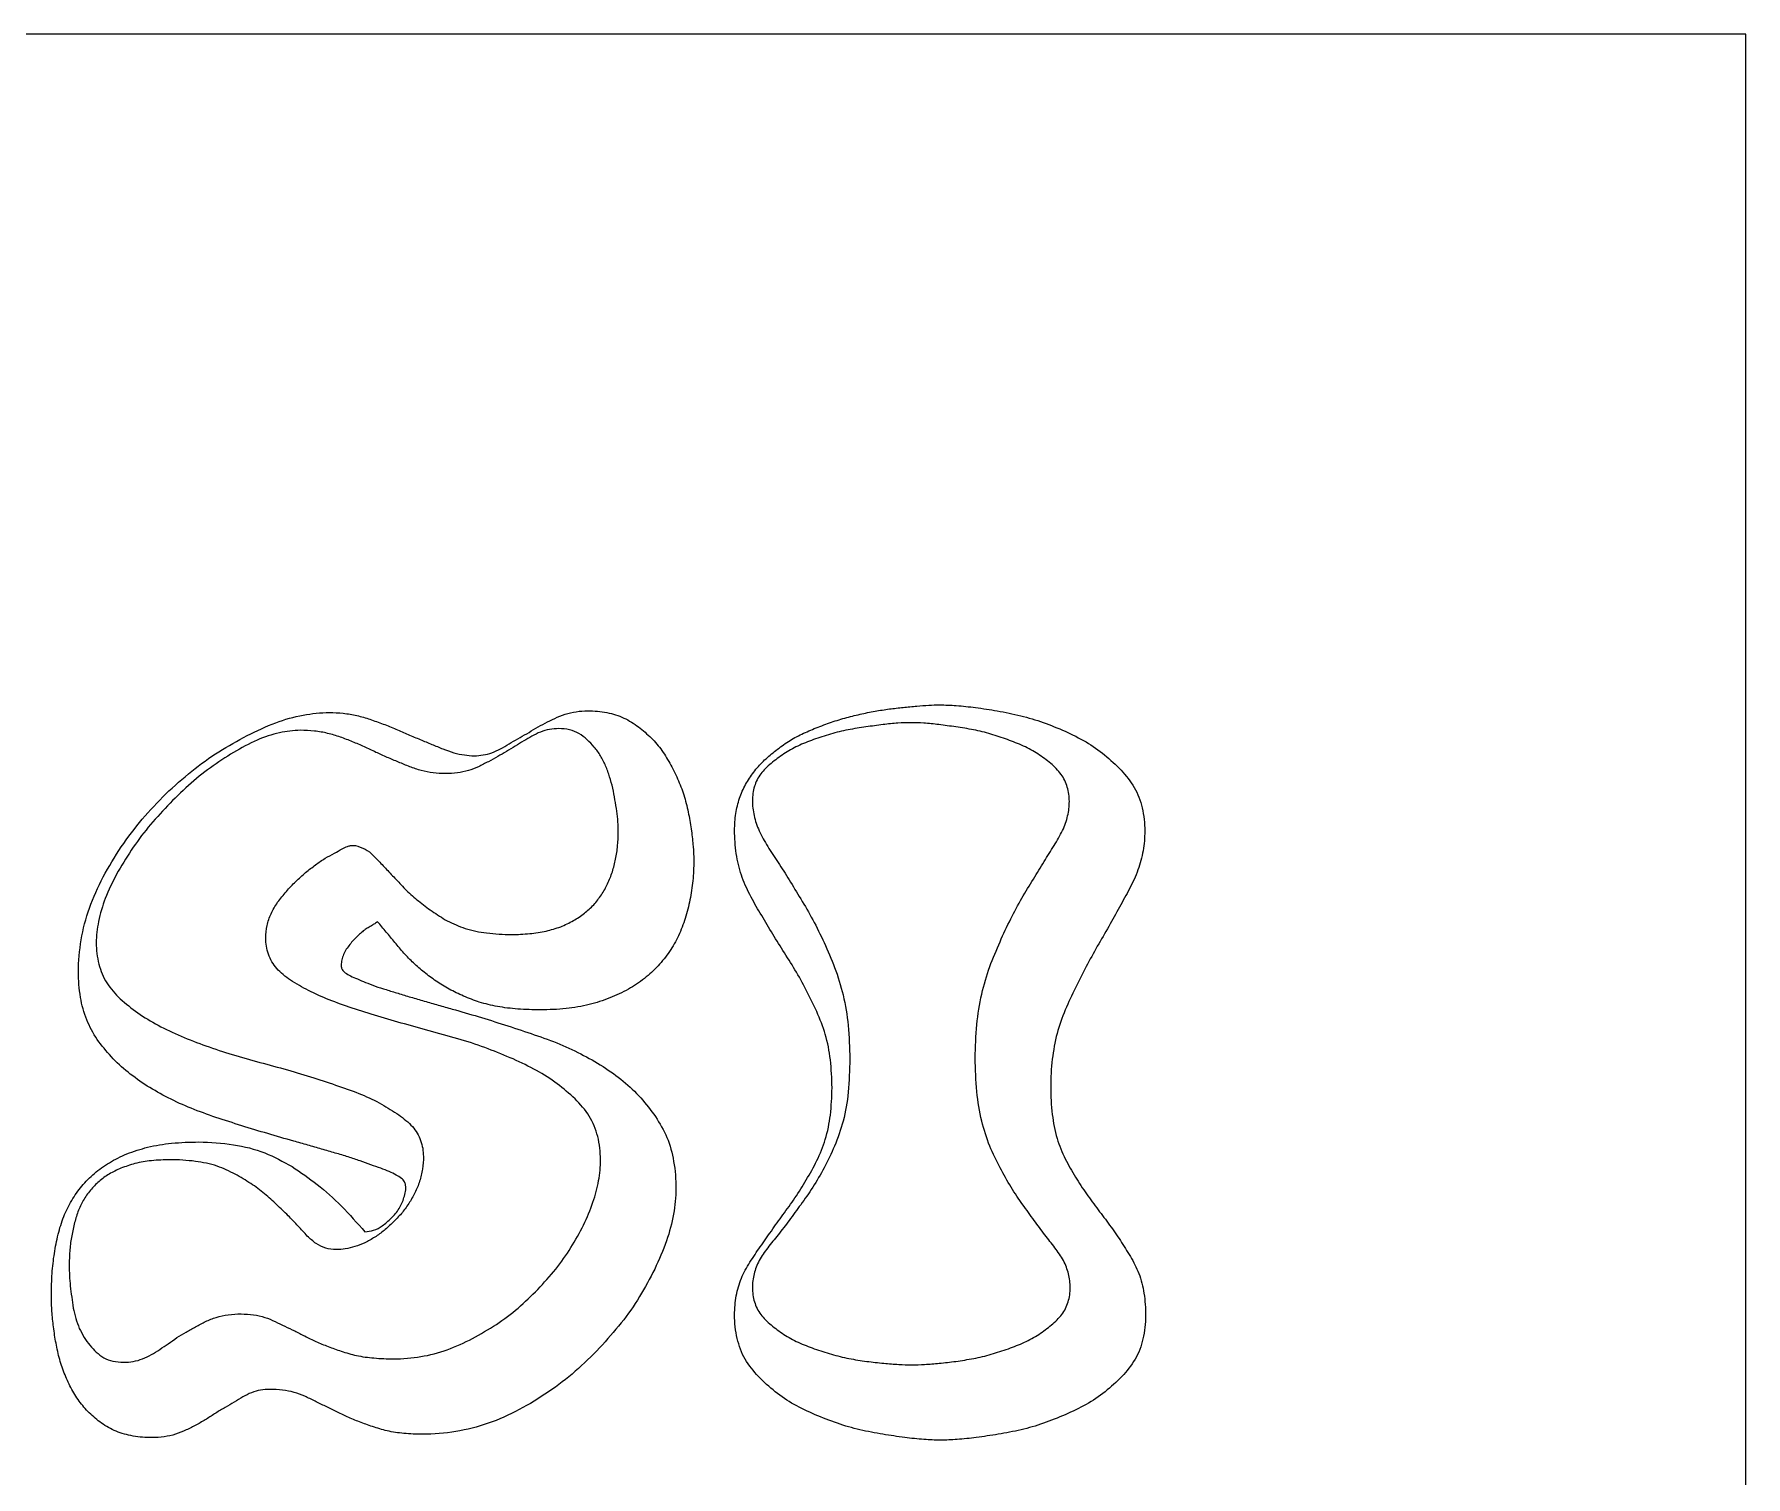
# Model space of a CAD drawing. Extents: x 2 to 748, y 2 to 398.
# Drawn here: x 676.4 to 747.6, y 269.7 to 329.8 of the extents above; entities that cross this region are included whole.
import ezdxf

# ---------------------------------------------------------------- set-up
doc = ezdxf.new("R2010")
doc.units = 0
doc.layers.add('Capa_1', color=7, linetype='CONTINUOUS')

msp = doc.modelspace()

# ---------------------------------------------------------------- linework, layer by layer
at = {"layer": 'Capa_1', "color": 7}
for p, q in [((747.627664, 329.808596), (660.292699, 329.808596)), ((747.627664, 2.372353), (747.627664, 329.808596)), ((710.332059, 287.129271), (710.332059, 287.129271)), ((709.591226, 285.929827), (709.591226, 285.929827)), ((677.831856, 278.521493), (677.831856, 278.521493)), ((677.091023, 277.322049), (677.091023, 277.322049))]:
    msp.add_line(p, q, dxfattribs=at)
for points, knots in [([(685.24019, 300.605382), (685.633748, 300.794101), (686.383722, 301.153727), (687.539623, 301.477686), (688.492182, 301.578121), (689.240258, 301.536699), (689.809545, 301.445901), (690.173653, 301.332357), (690.355467, 301.27566)], [0, 0, 0, 0, 1.307401, 2.491413, 3.58233, 4.1633, 4.735531, 5.306255, 5.306255, 5.306255, 5.306255]), ([(698.046023, 301.310938), (698.189305, 301.374663), (698.476227, 301.502272), (698.942545, 301.605721), (699.528429, 301.645368), (700.204295, 301.582682), (700.937053, 301.368098), (701.340262, 301.093287), (701.538523, 300.95816)], [0, 0, 0, 0, 0.469488, 0.940152, 1.42357, 2.226661, 2.966747, 3.68269, 3.68269, 3.68269, 3.68269]), ([(708.850393, 300.887604), (709.061174, 300.969764), (709.478761, 301.132533), (710.115326, 301.331571), (710.747942, 301.491252), (711.368528, 301.614747), (711.968524, 301.711734), (712.36225, 301.750577), (712.554559, 301.769549)], [0, 0, 0, 0, 0.678525, 1.344249, 1.99927, 2.635007, 3.242063, 3.82167, 3.82167, 3.82167, 3.82167]), ([(712.554559, 301.769549), (712.74127, 301.790511), (713.095901, 301.830327), (713.601926, 301.865938), (714.151341, 301.882247), (714.799713, 301.852414), (715.600371, 301.768404), (716.167678, 301.677137), (716.470393, 301.628438)], [0, 0, 0, 0, 0.5636, 1.070477, 1.521402, 2.211824, 3.015679, 3.935352, 3.935352, 3.935352, 3.935352]), ([(716.470393, 301.628438), (716.795652, 301.565978), (717.442543, 301.441756), (718.388037, 301.158728), (718.991488, 300.907257), (719.292615, 300.781771)], [0, 0, 0, 0, 0.993238, 1.9754, 2.953675, 2.953675, 2.953675, 2.953675]), ([(690.602412, 299.899827), (690.443647, 299.977002), (690.123767, 300.132495), (689.628441, 300.341904), (689.12147, 300.542286), (688.591584, 300.704408), (688.034519, 300.795899), (687.361675, 300.837099), (686.549483, 300.739099), (685.605917, 300.421148), (684.998421, 300.080673), (684.675745, 299.899827)], [0, 0, 0, 0, 0.5295, 1.066836, 1.612794, 2.1647, 2.725335, 3.302391, 4.182417, 5.160417, 6.268404, 6.268404, 6.268404, 6.268404]), ([(690.355467, 301.27566), (690.540217, 301.211778), (690.904525, 301.085808), (691.434508, 300.874472), (691.775048, 300.717876), (691.942967, 300.64066)], [0, 0, 0, 0, 0.586406, 1.156336, 1.710742, 1.710742, 1.710742, 1.710742]), ([(695.788245, 300.040938), (695.90701, 300.11172), (696.146476, 300.254439), (696.511064, 300.466067), (696.757602, 300.605609), (696.881856, 300.675938)], [0, 0, 0, 0, 0.414772, 0.836305, 1.264636, 1.264636, 1.264636, 1.264636]), ([(696.881856, 300.675938), (697.008002, 300.752726), (697.260016, 300.906135), (697.648467, 301.118044), (697.913532, 301.246653), (698.046023, 301.310938)], [0, 0, 0, 0, 0.443001, 0.885031, 1.326782, 1.326782, 1.326782, 1.326782]), ([(699.386579, 300.428993), (699.280023, 300.520949), (699.067509, 300.704345), (698.659336, 300.856932), (698.239762, 300.901347), (697.829513, 300.863836), (697.444956, 300.759041), (697.211702, 300.63364), (697.093523, 300.570104)], [0, 0, 0, 0, 0.419432, 0.836513, 1.282366, 1.675926, 2.066822, 2.468267, 2.468267, 2.468267, 2.468267]), ([(701.538523, 300.95816), (701.718447, 300.81054), (702.077085, 300.516294), (702.530411, 299.978752), (702.762232, 299.574445), (702.879079, 299.37066)], [0, 0, 0, 0, 0.697286, 1.389886, 2.093752, 2.093752, 2.093752, 2.093752]), ([(707.192337, 299.935104), (707.360918, 300.06294), (707.698901, 300.319235), (708.25597, 300.638511), (708.651212, 300.804138), (708.850393, 300.887604)], [0, 0, 0, 0, 0.634298, 1.271689, 1.91922, 1.91922, 1.91922, 1.91922]), ([(711.002337, 300.95816), (710.753426, 300.92141), (710.257085, 300.848129), (709.525171, 300.671222), (709.051783, 300.50973), (708.815115, 300.428993)], [0, 0, 0, 0, 0.754601, 1.504709, 2.254653, 2.254653, 2.254653, 2.254653]), ([(714.741782, 300.95816), (714.50556, 300.992948), (714.062867, 301.058143), (713.438956, 301.118109), (712.872059, 301.142143), (712.305163, 301.118109), (711.681252, 301.058143), (711.238559, 300.992948), (711.002337, 300.95816)], [0, 0, 0, 0, 0.716211, 1.342219, 1.879583, 2.416946, 3.042954, 3.759165, 3.759165, 3.759165, 3.759165]), ([(716.893726, 300.428993), (716.663656, 300.509856), (716.201201, 300.672395), (715.480682, 300.848832), (714.989407, 300.921521), (714.741782, 300.95816)], [0, 0, 0, 0, 0.731326, 1.470009, 2.220742, 2.220742, 2.220742, 2.220742]), ([(719.292615, 300.781771), (719.586818, 300.64054), (720.165542, 300.362727), (720.953175, 299.817359), (721.399477, 299.377345), (721.620948, 299.158993)], [0, 0, 0, 0, 0.978212, 1.92423, 2.856109, 2.856109, 2.856109, 2.856109]), ([(681.853523, 298.171216), (682.208299, 298.492954), (682.906486, 299.126124), (684.040445, 299.945542), (684.843469, 300.387192), (685.24019, 300.605382)], [0, 0, 0, 0, 1.43624, 2.826471, 4.183912, 4.183912, 4.183912, 4.183912]), ([(691.942967, 300.64066), (692.111561, 300.571518), (692.44112, 300.436361), (692.923284, 300.236525), (693.236532, 300.10507), (693.389356, 300.040938)], [0, 0, 0, 0, 0.546662, 1.068593, 1.565799, 1.565799, 1.565799, 1.565799]), ([(693.389356, 300.040938), (693.541055, 299.984871), (693.832081, 299.87731), (694.270979, 299.782635), (694.681575, 299.747626), (695.069456, 299.78006), (695.440336, 299.873635), (695.670955, 299.984535), (695.788245, 300.040938)], [0, 0, 0, 0, 0.484672, 0.929819, 1.342586, 1.71628, 2.09276, 2.482397, 2.482397, 2.482397, 2.482397]), ([(697.093523, 300.570104), (696.980973, 300.505089), (696.749675, 300.371476), (696.396992, 300.15956), (696.157825, 300.011185), (696.03519, 299.935104)], [0, 0, 0, 0, 0.389932, 0.801338, 1.234289, 1.234289, 1.234289, 1.234289]), ([(700.550745, 297.924271), (700.523636, 298.086917), (700.469775, 298.410066), (700.337271, 298.88164), (700.172964, 299.334222), (699.96464, 299.753591), (699.706262, 300.126546), (699.492182, 300.329084), (699.386579, 300.428993)], [0, 0, 0, 0, 0.49434, 0.982172, 1.467098, 1.936896, 2.383903, 2.819066, 2.819066, 2.819066, 2.819066]), ([(708.815115, 300.428993), (708.595999, 300.345363), (708.16689, 300.181586), (707.571305, 299.851253), (707.22297, 299.576621), (707.051226, 299.441216)], [0, 0, 0, 0, 0.703156, 1.377034, 2.032419, 2.032419, 2.032419, 2.032419]), ([(718.692893, 299.441216), (718.519959, 299.576854), (718.167361, 299.85341), (717.559094, 300.183069), (717.119391, 300.345586), (716.893726, 300.428993)], [0, 0, 0, 0, 0.65853, 1.342693, 2.064023, 2.064023, 2.064023, 2.064023]), ([(684.675745, 299.899827), (684.350154, 299.692898), (683.692692, 299.27505), (682.771743, 298.528202), (682.209171, 297.963499), (681.924079, 297.677327)], [0, 0, 0, 0, 1.156726, 2.335764, 3.547145, 3.547145, 3.547145, 3.547145]), ([(694.871023, 299.300105), (694.732715, 299.243148), (694.449799, 299.12664), (693.983793, 299.037682), (693.491339, 299.007562), (692.986976, 299.038578), (692.488409, 299.131613), (692.009712, 299.295192), (691.542297, 299.492699), (691.071096, 299.690808), (690.758956, 299.830013), (690.602412, 299.899827)], [0, 0, 0, 0, 0.447762, 0.915922, 1.414718, 1.92525, 2.428018, 2.931275, 3.439348, 3.950437, 4.464642, 4.464642, 4.464642, 4.464642]), ([(696.03519, 299.935104), (695.914055, 299.863889), (695.665896, 299.717996), (695.277436, 299.50667), (695.008553, 299.370006), (694.871023, 299.300105)], [0, 0, 0, 0, 0.421533, 0.863562, 1.326375, 1.326375, 1.326375, 1.326375]), ([(702.879079, 299.37066), (702.989814, 299.15599), (703.211492, 298.726246), (703.456754, 298.038343), (703.627295, 297.333944), (703.740157, 296.643763), (703.814179, 295.996131), (703.84204, 295.304454), (703.806366, 294.559835), (703.689033, 293.756102), (703.49584, 292.986619), (703.216562, 292.260633), (702.835567, 291.5951), (702.361624, 290.992248), (701.78602, 290.462134), (701.107882, 290.008183), (700.60044, 289.784487), (700.339079, 289.669271)], [0, 0, 0, 0, 0.724009, 1.449375, 2.184253, 2.895675, 3.546271, 4.138621, 4.970533, 5.778763, 6.571639, 7.346125, 8.104574, 8.863672, 9.637572, 10.443146, 11.298739, 11.298739, 11.298739, 11.298739]), ([(707.545115, 291.644827), (707.382949, 291.902646), (707.060781, 292.414844), (706.606381, 293.193724), (706.156025, 293.964996), (705.784529, 294.788168), (705.578569, 295.697628), (705.515206, 296.562408), (705.564148, 297.339153), (705.715799, 297.985118), (705.976022, 298.564343), (706.318942, 299.078453), (706.718873, 299.545552), (707.034041, 299.804863), (707.192337, 299.935104)], [0, 0, 0, 0, 0.913672, 1.815156, 2.704905, 3.593264, 4.511691, 5.486347, 6.185921, 6.839063, 7.465501, 8.079752, 8.688173, 9.302125, 9.302125, 9.302125, 9.302125]), ([(707.051226, 299.441216), (706.896864, 299.303726), (706.597385, 299.036984), (706.32759, 298.485433), (706.248919, 297.881385), (706.32814, 297.249921), (706.544716, 296.602263), (706.784303, 296.196872), (706.910115, 295.983993)], [0, 0, 0, 0, 0.615339, 1.193818, 1.795829, 2.419156, 3.088504, 3.828663, 3.828663, 3.828663, 3.828663]), ([(718.834004, 296.019271), (718.959676, 296.224213), (719.198361, 296.613449), (719.416007, 297.237597), (719.495397, 297.855265), (719.415128, 298.456138), (719.145865, 299.017317), (718.847189, 299.296823), (718.692893, 299.441216)], [0, 0, 0, 0, 0.719571, 1.366651, 1.966616, 2.572507, 3.161527, 3.790999, 3.790999, 3.790999, 3.790999]), ([(721.620948, 299.158993), (721.819222, 298.928316), (722.216245, 298.46641), (722.543076, 297.575287), (722.637414, 296.672155), (722.560139, 295.797289), (722.349532, 294.98325), (722.100593, 294.477733), (721.973726, 294.220105)], [0, 0, 0, 0, 0.906269, 1.814705, 2.79298, 3.611335, 4.438505, 5.298174, 5.298174, 5.298174, 5.298174]), ([(679.242967, 294.713993), (679.488279, 295.134648), (679.976199, 295.971325), (680.851492, 297.131859), (681.519644, 297.8249), (681.853523, 298.171216)], [0, 0, 0, 0, 1.460128, 2.904172, 4.346514, 4.346514, 4.346514, 4.346514]), ([(699.668801, 293.549827), (699.780208, 293.68662), (700.002629, 293.959724), (700.260946, 294.425594), (700.456661, 294.925963), (700.592262, 295.456978), (700.67434, 296.012571), (700.699022, 296.530079), (700.680117, 297.010686), (700.632846, 297.45851), (700.578792, 297.765157), (700.550745, 297.924271)], [0, 0, 0, 0, 0.528411, 1.054958, 1.589958, 2.136619, 2.695401, 3.272257, 3.688047, 4.137368, 4.621961, 4.621961, 4.621961, 4.621961]), ([(681.924079, 297.677327), (681.651656, 297.383088), (681.110615, 296.798718), (680.406429, 295.838092), (679.800954, 294.849034), (679.326769, 293.859149), (679.032598, 292.895977), (678.926529, 291.965906), (679.027308, 291.08438), (679.360383, 290.264937), (679.750937, 289.845959), (679.948523, 289.633993)], [0, 0, 0, 0, 1.202138, 2.387492, 3.565931, 4.677711, 5.671142, 6.573682, 7.466319, 8.309385, 9.172621, 9.172621, 9.172621, 9.172621]), ([(686.51019, 293.65566), (686.629345, 293.807903), (686.864767, 294.108697), (687.25524, 294.520724), (687.663208, 294.88957), (688.074786, 295.210691), (688.473257, 295.486198), (688.744418, 295.632137), (688.873801, 295.701771)], [0, 0, 0, 0, 0.579726, 1.145394, 1.700423, 2.228136, 2.710839, 3.151336, 3.151336, 3.151336, 3.151336]), ([(688.873801, 295.701771), (688.981953, 295.761143), (689.162355, 295.860177), (689.38269, 295.973722), (689.635603, 296.054605), (689.964845, 295.962539), (690.358235, 295.76452), (690.564007, 295.538978), (690.672967, 295.419549)], [0, 0, 0, 0, 0.370079, 0.617304, 0.743833, 1.156898, 1.582999, 2.062572, 2.062572, 2.062572, 2.062572]), ([(706.910115, 295.983993), (707.055913, 295.76237), (707.359508, 295.300885), (707.817377, 294.571175), (708.125979, 294.061152), (708.285948, 293.796771)], [0, 0, 0, 0, 0.795826, 1.657146, 2.584174, 2.584174, 2.584174, 2.584174]), ([(717.493448, 293.832049), (717.652521, 294.096179), (717.958649, 294.604485), (718.40512, 295.333827), (718.695158, 295.797368), (718.834004, 296.019271)], [0, 0, 0, 0, 0.924995, 1.780113, 2.565395, 2.565395, 2.565395, 2.565395]), ([(690.672967, 295.419549), (690.795724, 295.288832), (691.051352, 295.016626), (691.451234, 294.593354), (691.728629, 294.301057), (691.872412, 294.149549)], [0, 0, 0, 0, 0.537964, 1.120255, 1.746876, 1.746876, 1.746876, 1.746876]), ([(678.996023, 287.94066), (678.839239, 288.206662), (678.516598, 288.754057), (678.271555, 289.724519), (678.187239, 290.85205), (678.299394, 292.10883), (678.638554, 293.447791), (679.038638, 294.285939), (679.242967, 294.713993)], [0, 0, 0, 0, 0.9223, 1.897965, 2.967619, 4.305174, 5.665645, 7.085705, 7.085705, 7.085705, 7.085705]), ([(687.039356, 290.410105), (686.83714, 290.562215), (686.452383, 290.851633), (686.087431, 291.482329), (685.990347, 292.114942), (686.054228, 292.689603), (686.220414, 293.196728), (686.411769, 293.499787), (686.51019, 293.65566)], [0, 0, 0, 0, 0.75297, 1.432672, 2.124117, 2.636631, 3.157235, 3.708571, 3.708571, 3.708571, 3.708571]), ([(691.872412, 294.149549), (692.037461, 294.000612), (692.377185, 293.694053), (692.945162, 293.271442), (693.354895, 293.012699), (693.565745, 292.879549)], [0, 0, 0, 0, 0.666681, 1.372236, 2.120242, 2.120242, 2.120242, 2.120242]), ([(698.292967, 292.632605), (698.471667, 292.71423), (698.817585, 292.872236), (699.284695, 293.17857), (699.542905, 293.428143), (699.668801, 293.549827)], [0, 0, 0, 0, 0.58902, 1.140202, 1.664644, 1.664644, 1.664644, 1.664644]), ([(708.285948, 293.796771), (708.457452, 293.510339), (708.810952, 292.919953), (709.273654, 291.961115), (709.724594, 290.925074), (710.085166, 289.772515), (710.2953, 288.490496), (710.319477, 287.595206), (710.332059, 287.129271)], [0, 0, 0, 0, 1.001073, 2.063384, 3.191081, 4.388782, 5.6763, 7.073515, 7.073515, 7.073515, 7.073515]), ([(716.152893, 290.974549), (716.293583, 291.322061), (716.565886, 291.994666), (717.010518, 292.950034), (717.336213, 293.544877), (717.493448, 293.832049)], [0, 0, 0, 0, 1.124669, 2.176777, 3.158791, 3.158791, 3.158791, 3.158791]), ([(721.973726, 294.220105), (721.835944, 293.963624), (721.553661, 293.438158), (721.106297, 292.638692), (720.793259, 292.097819), (720.633171, 291.821216)], [0, 0, 0, 0, 0.873428, 1.789443, 2.748206, 2.748206, 2.748206, 2.748206]), ([(690.672967, 292.844271), (690.642958, 292.824607), (690.570201, 292.776931), (690.440641, 292.694929), (690.341124, 292.632558), (690.284912, 292.597327)], [0, 0, 0, 0, 0.107633, 0.260955, 0.459976, 0.459976, 0.459976, 0.459976]), ([(691.766579, 291.538993), (691.642404, 291.686596), (691.396424, 291.978984), (691.031873, 292.414066), (690.791816, 292.701812), (690.672967, 292.844271)], [0, 0, 0, 0, 0.578665, 1.146285, 1.702863, 1.702863, 1.702863, 1.702863]), ([(693.565745, 292.879549), (693.813132, 292.764835), (694.337637, 292.521621), (695.251729, 292.352311), (696.154986, 292.300106), (696.984333, 292.336703), (697.673956, 292.433133), (698.093125, 292.568207), (698.292967, 292.632605)], [0, 0, 0, 0, 0.815309, 1.728603, 2.765316, 3.526566, 4.216766, 4.845651, 4.845651, 4.845651, 4.845651]), ([(690.284912, 292.597327), (690.229296, 292.563125), (690.114184, 292.492335), (689.950003, 292.360789), (689.786413, 292.208666), (689.626954, 292.036783), (689.473257, 291.848542), (689.379849, 291.713439), (689.332412, 291.644827)], [0, 0, 0, 0, 0.195713, 0.405081, 0.629741, 0.865481, 1.107904, 1.358063, 1.358063, 1.358063, 1.358063]), ([(689.332412, 291.644827), (689.296657, 291.573989), (689.226021, 291.434041), (689.174469, 291.206731), (689.136381, 291.007977), (689.19719, 290.829755), (689.345629, 290.703363), (689.471008, 290.629526), (689.544079, 290.586493)], [0, 0, 0, 0, 0.236813, 0.467846, 0.69994, 0.828875, 1.011807, 1.267343, 1.267343, 1.267343, 1.267343]), ([(694.906301, 289.492882), (694.686517, 289.57398), (694.257754, 289.732188), (693.655686, 290.028244), (693.108637, 290.362386), (692.614745, 290.729322), (692.163255, 291.115587), (691.897433, 291.399321), (691.766579, 291.538993)], [0, 0, 0, 0, 0.702435, 1.370336, 2.008979, 2.62283, 3.214661, 3.78846, 3.78846, 3.78846, 3.78846]), ([(708.956226, 289.104827), (708.812861, 289.404212), (708.530042, 289.994816), (708.059919, 290.84361), (707.715242, 291.38005), (707.545115, 291.644827)], [0, 0, 0, 0, 0.99571, 1.964262, 2.908263, 2.908263, 2.908263, 2.908263]), ([(720.633171, 291.821216), (720.477118, 291.541313), (720.160572, 290.973543), (719.714157, 290.090616), (719.434448, 289.483324), (719.292615, 289.175382)], [0, 0, 0, 0, 0.961331, 1.950018, 2.967079, 2.967079, 2.967079, 2.967079]), ([(716.152893, 283.49566), (716.030963, 283.842976), (715.771931, 284.580824), (715.593339, 285.820531), (715.53171, 287.164465), (715.594713, 288.524366), (715.779038, 289.807892), (716.031452, 290.595578), (716.152893, 290.974549)], [0, 0, 0, 0, 1.102064, 2.341258, 3.73828, 5.135302, 6.42094, 7.613015, 7.613015, 7.613015, 7.613015]), ([(689.614634, 289.245938), (689.292805, 289.357526), (688.674245, 289.571999), (687.809445, 289.956464), (687.289037, 290.263024), (687.039356, 290.410105)], [0, 0, 0, 0, 1.021741, 1.963803, 2.832628, 2.832628, 2.832628, 2.832628]), ([(689.544079, 290.586493), (689.639285, 290.544279), (689.846958, 290.452198), (690.188418, 290.311943), (690.435026, 290.21506), (690.567134, 290.16316)], [0, 0, 0, 0, 0.312427, 0.681488, 1.1073, 1.1073, 1.1073, 1.1073]), ([(690.567134, 290.16316), (690.721275, 290.114701), (691.039819, 290.014558), (691.533742, 289.861786), (691.873685, 289.758009), (692.048801, 289.704549)], [0, 0, 0, 0, 0.484736, 1.001742, 1.551025, 1.551025, 1.551025, 1.551025]), ([(679.948523, 289.633993), (680.189576, 289.434342), (680.685661, 289.023461), (681.544148, 288.510659), (682.500355, 288.062218), (683.536717, 287.666459), (684.63073, 287.299009), (685.767977, 286.986851), (686.903955, 286.685001), (687.998335, 286.356244), (688.704581, 286.117308), (689.05019, 286.000382)], [0, 0, 0, 0, 0.937862, 1.930109, 2.98911, 4.103548, 5.256315, 6.449994, 7.640522, 8.782624, 9.877134, 9.877134, 9.877134, 9.877134]), ([(692.048801, 289.704549), (692.238215, 289.649534), (692.619457, 289.538804), (693.195672, 289.374197), (693.582692, 289.265399), (693.777412, 289.21066)], [0, 0, 0, 0, 0.591727, 1.190988, 1.79779, 1.79779, 1.79779, 1.79779]), ([(700.339079, 289.669271), (700.056573, 289.569177), (699.466149, 289.359985), (698.489174, 289.20884), (697.490973, 289.161121), (696.534378, 289.19746), (695.681499, 289.292803), (695.156055, 289.42842), (694.906301, 289.492882)], [0, 0, 0, 0, 0.897478, 1.87569, 2.951103, 3.892505, 4.745761, 5.518748, 5.518748, 5.518748, 5.518748]), ([(692.966023, 288.25816), (692.575079, 288.366936), (691.810125, 288.579777), (690.692678, 288.908446), (689.968412, 289.135184), (689.614634, 289.245938)], [0, 0, 0, 0, 1.217378, 2.38202, 3.494132, 3.494132, 3.494132, 3.494132]), ([(693.777412, 289.21066), (694.139718, 289.106118), (694.868912, 288.895712), (695.962678, 288.554397), (696.691511, 288.310386), (697.058245, 288.187605)], [0, 0, 0, 0, 1.131241, 2.276788, 3.436996, 3.436996, 3.436996, 3.436996]), ([(709.591226, 285.929827), (709.578143, 286.319884), (709.552992, 287.069692), (709.348801, 288.145667), (709.084249, 288.792034), (708.956226, 289.104827)], [0, 0, 0, 0, 1.170215, 2.249508, 3.261563, 3.261563, 3.261563, 3.261563]), ([(719.292615, 289.175382), (719.171545, 288.850321), (718.923592, 288.184595), (718.735185, 287.100218), (718.67145, 285.967581), (718.732662, 284.858801), (718.912991, 283.83909), (719.170778, 283.246545), (719.292615, 282.966493)], [0, 0, 0, 0, 1.038742, 2.127347, 3.285593, 4.436012, 5.455344, 6.368856, 6.368856, 6.368856, 6.368856]), ([(681.077412, 286.000382), (680.807336, 286.185986), (680.276512, 286.550783), (679.573121, 287.202273), (679.187121, 287.696154), (678.996023, 287.94066)], [0, 0, 0, 0, 0.982428, 1.930927, 2.860909, 2.860909, 2.860909, 2.860909]), ([(696.317412, 287.129271), (695.970198, 287.274607), (695.260437, 287.571697), (694.140009, 287.946204), (693.363116, 288.152643), (692.966023, 288.25816)], [0, 0, 0, 0, 1.12895, 2.307754, 3.540234, 3.540234, 3.540234, 3.540234]), ([(697.058245, 288.187605), (697.417373, 288.064469), (698.123465, 287.822369), (699.125214, 287.358083), (700.057921, 286.834351), (700.901709, 286.227753), (701.64484, 285.532296), (702.045027, 284.996757), (702.244079, 284.730382)], [0, 0, 0, 0, 1.138282, 2.238008, 3.307131, 4.342874, 5.349304, 6.345299, 6.345299, 6.345299, 6.345299]), ([(698.89269, 285.471216), (698.650944, 285.685544), (698.154258, 286.125897), (697.283882, 286.678293), (696.646383, 286.975765), (696.317412, 287.129271)], [0, 0, 0, 0, 0.968123, 1.989082, 3.077687, 3.077687, 3.077687, 3.077687]), ([(710.332059, 287.129271), (710.319167, 286.670175), (710.294767, 285.80133), (710.097496, 284.571857), (709.825681, 283.841338), (709.697059, 283.49566)], [0, 0, 0, 0, 1.377641, 2.607201, 3.711633, 3.711633, 3.711633, 3.711633]), ([(683.934912, 284.695105), (683.592038, 284.816966), (682.920194, 285.055747), (681.962848, 285.48986), (681.368873, 285.832333), (681.077412, 286.000382)], [0, 0, 0, 0, 1.091424, 2.138593, 3.147501, 3.147501, 3.147501, 3.147501]), ([(689.05019, 286.000382), (689.369762, 285.888389), (689.980581, 285.674329), (690.824693, 285.279008), (691.319004, 284.955385), (691.554912, 284.800938)], [0, 0, 0, 0, 1.01573, 1.941431, 2.786545, 2.786545, 2.786545, 2.786545]), ([(707.545115, 280.63816), (707.715567, 280.871183), (708.060749, 281.343078), (708.52551, 282.100948), (708.980501, 282.898807), (709.346159, 283.798049), (709.555293, 284.82547), (709.578866, 285.549956), (709.591226, 285.929827)], [0, 0, 0, 0, 0.86576, 1.753253, 2.66547, 3.618993, 4.652203, 5.791119, 5.791119, 5.791119, 5.791119]), ([(697.340467, 277.533716), (697.595065, 277.810665), (698.097198, 278.356881), (698.732653, 279.259062), (699.255034, 280.189608), (699.649511, 281.124409), (699.893086, 282.038749), (699.982895, 282.967488), (699.880495, 283.891551), (699.525518, 284.785936), (699.104643, 285.241695), (698.89269, 285.471216)], [0, 0, 0, 0, 1.127609, 2.223935, 3.301375, 4.32413, 5.259638, 6.129444, 7.108629, 8.025852, 8.956378, 8.956378, 8.956378, 8.956378]), ([(687.180467, 283.707327), (686.819569, 283.810892), (686.096342, 284.018434), (685.01438, 284.347786), (684.295228, 284.579173), (683.934912, 284.695105)], [0, 0, 0, 0, 1.126382, 2.257229, 3.39274, 3.39274, 3.39274, 3.39274]), ([(691.554912, 284.800938), (691.756594, 284.649978), (692.13823, 284.364324), (692.506984, 283.747787), (692.600326, 283.118819), (692.551327, 282.545166), (692.435041, 282.032683), (692.235595, 281.550244), (691.975462, 281.101744), (691.670516, 280.684322), (691.428836, 280.4419), (691.307967, 280.32066)], [0, 0, 0, 0, 0.750405, 1.41996, 2.092081, 2.622697, 3.141839, 3.662281, 4.182014, 4.694724, 5.207672, 5.207672, 5.207672, 5.207672]), ([(702.244079, 284.730382), (702.415157, 284.448055), (702.766491, 283.868252), (703.03282, 282.835891), (703.123672, 281.755183), (703.017972, 280.635071), (702.717127, 279.504264), (702.383522, 278.766681), (702.208801, 278.380382)], [0, 0, 0, 0, 0.98573, 2.024346, 3.161055, 4.227818, 5.382982, 6.653284, 6.653284, 6.653284, 6.653284]), ([(680.230745, 283.17816), (680.517168, 283.278531), (681.122897, 283.490796), (682.135877, 283.638234), (683.336095, 283.697336), (684.645282, 283.603498), (685.975188, 283.279463), (686.738185, 282.855531), (687.109912, 282.648993)], [0, 0, 0, 0, 0.908681, 1.921685, 3.055822, 4.510579, 5.848295, 7.119196, 7.119196, 7.119196, 7.119196]), ([(690.390745, 282.719549), (690.242141, 282.775395), (689.931081, 282.892293), (689.436436, 283.055524), (688.901032, 283.217157), (688.33832, 283.378832), (687.762233, 283.54388), (687.375196, 283.652618), (687.180467, 283.707327)], [0, 0, 0, 0, 0.476214, 0.996818, 1.562242, 2.153969, 2.75323, 3.360032, 3.360032, 3.360032, 3.360032]), ([(677.091023, 277.322049), (677.096707, 277.613696), (677.10785, 278.185494), (677.205267, 279.022982), (677.356089, 279.819111), (677.586033, 280.56544), (677.918888, 281.244008), (678.346096, 281.852759), (678.875708, 282.384132), (679.506961, 282.839071), (679.984796, 283.062934), (680.230745, 283.17816)], [0, 0, 0, 0, 0.874667, 1.714858, 2.525868, 3.303136, 4.049919, 4.784002, 5.524047, 6.290927, 7.104321, 7.104321, 7.104321, 7.104321]), ([(684.746301, 282.331493), (684.498026, 282.453395), (683.971251, 282.712037), (683.04284, 282.891866), (682.123073, 282.947396), (681.281336, 282.907748), (680.589182, 282.801795), (680.178038, 282.650102), (679.983801, 282.578438)], [0, 0, 0, 0, 0.826631, 1.753899, 2.810416, 3.587517, 4.279617, 4.899384, 4.899384, 4.899384, 4.899384]), ([(709.697059, 283.49566), (709.554826, 283.194423), (709.279095, 282.610447), (708.810503, 281.793928), (708.457171, 281.300572), (708.285948, 281.061493)], [0, 0, 0, 0, 0.99923, 1.9371, 2.818905, 2.818905, 2.818905, 2.818905]), ([(718.869282, 279.262327), (718.730284, 279.443566), (718.43957, 279.822628), (717.994673, 280.423847), (717.511723, 281.073914), (717.025925, 281.797801), (716.567251, 282.61209), (716.294102, 283.194548), (716.152893, 283.49566)], [0, 0, 0, 0, 0.685195, 1.433087, 2.243756, 3.114559, 4.046587, 5.044101, 5.044101, 5.044101, 5.044101]), ([(719.292615, 282.966493), (719.435033, 282.714091), (719.715315, 282.217359), (720.174143, 281.510059), (720.663558, 280.853653), (721.149414, 280.217915), (721.596641, 279.570434), (721.872184, 279.128827), (722.009004, 278.909549)], [0, 0, 0, 0, 0.869311, 1.710817, 2.526964, 3.325026, 4.111139, 4.886468, 4.886468, 4.886468, 4.886468]), ([(679.983801, 282.578438), (679.818764, 282.502862), (679.495137, 282.354663), (679.066627, 282.04177), (678.702386, 281.670674), (678.407418, 281.243237), (678.177879, 280.767256), (678.088834, 280.424512), (678.043523, 280.250105)], [0, 0, 0, 0, 0.54342, 1.065616, 1.581179, 2.096578, 2.617315, 3.156833, 3.156833, 3.156833, 3.156833]), ([(686.474912, 281.061493), (686.309327, 281.216512), (685.96964, 281.534524), (685.388082, 281.957669), (684.964191, 282.204577), (684.746301, 282.331493)], [0, 0, 0, 0, 0.680018, 1.395016, 2.151284, 2.151284, 2.151284, 2.151284]), ([(687.109912, 282.648993), (687.463345, 282.409859), (688.191866, 281.916937), (689.205107, 280.9984), (689.824029, 280.295675), (690.143801, 279.932605)], [0, 0, 0, 0, 1.279047, 2.636465, 4.087457, 4.087457, 4.087457, 4.087457]), ([(691.237412, 280.497049), (691.358028, 280.625621), (691.593921, 280.877072), (691.784004, 281.359487), (691.873935, 281.749802), (691.801057, 282.034789), (691.650235, 282.175641), (691.433297, 282.31147), (691.142673, 282.448345), (690.789311, 282.589177), (690.529818, 282.674058), (690.390745, 282.719549)], [0, 0, 0, 0, 0.52346, 1.023747, 1.54154, 1.689091, 1.880518, 2.138181, 2.460745, 2.840699, 3.279501, 3.279501, 3.279501, 3.279501]), ([(687.744912, 279.756216), (687.620339, 279.894206), (687.360162, 280.182408), (686.935641, 280.616812), (686.632477, 280.909417), (686.474912, 281.061493)], [0, 0, 0, 0, 0.557667, 1.164722, 1.821664, 1.821664, 1.821664, 1.821664]), ([(708.285948, 281.061493), (708.125809, 280.842907), (707.816958, 280.421331), (707.361561, 279.818523), (706.916485, 279.284159), (706.541499, 278.759065), (706.323403, 278.189719), (706.249755, 277.597341), (706.327857, 277.007883), (706.597315, 276.456267), (706.89684, 276.189534), (707.051226, 276.052049)], [0, 0, 0, 0, 0.812987, 1.567965, 2.265218, 2.901197, 3.493028, 4.073536, 4.675546, 5.254025, 5.869364, 5.869364, 5.869364, 5.869364]), ([(678.043523, 280.250105), (678.00104, 280.066513), (677.914912, 279.694309), (677.845396, 279.115141), (677.836419, 278.721562), (677.831856, 278.521493)], [0, 0, 0, 0, 0.565057, 1.145564, 1.745747, 1.745747, 1.745747, 1.745747]), ([(690.143801, 279.932605), (690.264748, 279.946186), (690.522693, 279.975151), (690.897644, 280.185298), (691.117887, 280.38738), (691.237412, 280.497049)], [0, 0, 0, 0, 0.362169, 0.772397, 1.25922, 1.25922, 1.25922, 1.25922]), ([(691.307967, 280.32066), (691.188737, 280.208303), (690.95304, 279.986195), (690.562481, 279.70109), (690.282794, 279.549385), (690.143801, 279.473993)], [0, 0, 0, 0, 0.491222, 0.971052, 1.445082, 1.445082, 1.445082, 1.445082]), ([(706.522059, 273.900103), (706.323568, 274.132051), (705.924401, 274.5985), (705.599405, 275.502655), (705.50668, 276.407663), (705.578138, 277.259378), (705.788643, 278.006245), (706.162052, 278.676855), (706.610714, 279.31161), (707.065616, 279.972882), (707.383569, 280.414024), (707.545115, 280.63816)], [0, 0, 0, 0, 0.909392, 1.828798, 2.82655, 3.621478, 4.380656, 5.134636, 5.910875, 6.713353, 7.542203, 7.542203, 7.542203, 7.542203]), ([(690.143801, 279.473993), (690.006614, 279.417824), (689.742547, 279.309705), (689.338268, 279.215831), (688.92787, 279.176163), (688.50521, 279.233158), (688.086814, 279.430578), (687.862272, 279.644438), (687.744912, 279.756216)], [0, 0, 0, 0, 0.444093, 0.854826, 1.240239, 1.67595, 2.117822, 2.601654, 2.601654, 2.601654, 2.601654]), ([(718.728171, 276.052049), (718.882559, 276.189536), (719.182088, 276.456274), (719.451515, 277.00786), (719.529739, 277.59743), (719.455643, 278.189398), (719.239275, 278.760332), (718.995534, 279.091031), (718.869282, 279.262327)], [0, 0, 0, 0, 0.615339, 1.193818, 1.795829, 2.376336, 2.968167, 3.604146, 3.604146, 3.604146, 3.604146]), ([(722.009004, 278.909549), (722.137512, 278.676219), (722.403259, 278.193704), (722.600432, 277.346997), (722.671893, 276.426233), (722.579576, 275.483772), (722.251227, 274.592697), (721.854402, 274.130784), (721.656226, 273.900103)], [0, 0, 0, 0, 0.795855, 1.645782, 2.581347, 3.559622, 4.468058, 5.374328, 5.374328, 5.374328, 5.374328]), ([(677.831856, 278.521493), (677.834319, 278.384242), (677.839393, 278.10148), (677.875893, 277.66577), (677.9167, 277.368912), (677.93769, 277.216216)], [0, 0, 0, 0, 0.411742, 0.848262, 1.310627, 1.310627, 1.310627, 1.310627]), ([(702.208801, 278.380382), (702.006673, 277.992795), (701.598748, 277.210583), (700.826263, 276.110644), (700.222122, 275.439769), (699.915745, 275.099549)], [0, 0, 0, 0, 1.310453, 2.644701, 4.017544, 4.017544, 4.017544, 4.017544]), ([(677.267412, 275.381771), (677.232347, 275.60486), (677.163664, 276.041823), (677.10332, 276.689849), (677.095066, 277.114191), (677.091023, 277.322049)], [0, 0, 0, 0, 0.677403, 1.32683, 1.950378, 1.950378, 1.950378, 1.950378]), ([(677.93769, 277.216216), (677.957043, 277.062896), (677.995095, 276.761434), (678.10041, 276.323304), (678.204042, 276.047207), (678.25519, 275.910938)], [0, 0, 0, 0, 0.463427, 0.911206, 1.347586, 1.347586, 1.347586, 1.347586]), ([(694.624079, 275.487605), (694.959106, 275.676351), (695.623552, 276.050684), (696.537308, 276.737388), (697.073151, 277.268673), (697.340467, 277.533716)], [0, 0, 0, 0, 1.152894, 2.286489, 3.414976, 3.414976, 3.414976, 3.414976]), ([(682.312134, 275.522882), (682.439604, 275.600959), (682.69728, 275.758789), (683.098733, 275.979756), (683.511388, 276.202389), (683.961786, 276.386666), (684.463133, 276.489089), (684.985509, 276.521918), (685.499705, 276.488831), (685.979513, 276.388754), (686.265122, 276.257262), (686.404356, 276.19316)], [0, 0, 0, 0, 0.448379, 0.906387, 1.374482, 1.854887, 2.359988, 2.902063, 3.420672, 3.902802, 4.361413, 4.361413, 4.361413, 4.361413]), ([(678.25519, 275.910938), (678.320081, 275.783808), (678.446327, 275.536479), (678.682233, 275.202091), (678.8692, 275.014843), (678.960745, 274.92316)], [0, 0, 0, 0, 0.427954, 0.832582, 1.220776, 1.220776, 1.220776, 1.220776]), ([(686.404356, 276.19316), (686.539039, 276.129357), (686.811557, 276.000258), (687.223115, 275.800273), (687.49938, 275.662902), (687.639079, 275.593438)], [0, 0, 0, 0, 0.447092, 0.904647, 1.372692, 1.372692, 1.372692, 1.372692]), ([(707.051226, 276.052049), (707.22416, 275.916411), (707.576758, 275.639855), (708.185025, 275.310196), (708.624728, 275.147679), (708.850393, 275.064271)], [0, 0, 0, 0, 0.65853, 1.342693, 2.064023, 2.064023, 2.064023, 2.064023]), ([(716.929004, 275.064271), (717.154669, 275.147679), (717.594372, 275.310196), (718.202638, 275.639855), (718.555237, 275.916411), (718.728171, 276.052049)], [0, 0, 0, 0, 0.72133, 1.405493, 2.064023, 2.064023, 2.064023, 2.064023]), ([(679.172412, 271.959826), (679.000332, 272.09837), (678.659047, 272.373144), (678.233003, 272.876682), (677.887422, 273.438187), (677.616277, 274.049411), (677.400079, 274.699109), (677.312089, 275.151878), (677.267412, 275.381771)], [0, 0, 0, 0, 0.661545, 1.312035, 1.966856, 2.633503, 3.314018, 4.015961, 4.015961, 4.015961, 4.015961]), ([(678.960745, 274.92316), (679.061066, 274.837968), (679.264243, 274.665429), (679.660969, 274.527094), (680.080107, 274.486987), (680.499579, 274.522616), (680.895228, 274.628228), (681.260698, 274.813028), (681.609316, 275.037781), (681.963533, 275.271197), (682.195132, 275.438409), (682.312134, 275.522882)], [0, 0, 0, 0, 0.391975, 0.79386, 1.235385, 1.648468, 2.050697, 2.455666, 2.87116, 3.295146, 3.728026, 3.728026, 3.728026, 3.728026]), ([(687.639079, 275.593438), (687.793709, 275.515844), (688.111688, 275.35628), (688.618911, 275.145599), (688.973747, 275.021953), (689.156023, 274.958438)], [0, 0, 0, 0, 0.518905, 1.067068, 1.646091, 1.646091, 1.646091, 1.646091]), ([(689.156023, 274.958438), (689.366367, 274.893871), (689.811845, 274.757128), (690.548592, 274.663149), (691.447332, 274.621661), (692.478162, 274.70324), (693.592109, 274.98301), (694.277575, 275.318177), (694.624079, 275.487605)], [0, 0, 0, 0, 0.659043, 1.395759, 2.219663, 3.356371, 4.485811, 5.640383, 5.640383, 5.640383, 5.640383]), ([(699.915745, 275.099549), (699.584769, 274.765934), (698.922682, 274.098571), (697.791, 273.24292), (696.583418, 272.499375), (695.293614, 271.921038), (693.933746, 271.575759), (692.746164, 271.480613), (691.788385, 271.52282), (691.086726, 271.618239), (690.662445, 271.754239), (690.461301, 271.818715)], [0, 0, 0, 0, 1.408289, 2.817144, 4.243644, 5.656523, 7.039774, 8.432015, 9.212843, 9.914665, 10.547314, 10.547314, 10.547314, 10.547314]), ([(708.850393, 275.064271), (709.087043, 274.98339), (709.560395, 274.82161), (710.29258, 274.64687), (711.023353, 274.530695), (711.717347, 274.456411), (712.340816, 274.406842), (712.906039, 274.388021), (713.467303, 274.406905), (714.079268, 274.454743), (714.512005, 274.507233), (714.741782, 274.535105)], [0, 0, 0, 0, 0.749944, 1.500052, 2.254653, 2.968446, 3.59346, 4.130695, 4.664012, 5.277299, 5.971616, 5.971616, 5.971616, 5.971616]), ([(714.741782, 274.535105), (714.990693, 274.571854), (715.487034, 274.645135), (716.218947, 274.822042), (716.692336, 274.983534), (716.929004, 275.064271)], [0, 0, 0, 0, 0.754601, 1.504709, 2.254653, 2.254653, 2.254653, 2.254653]), ([(708.885671, 272.312603), (708.590228, 272.447098), (708.006587, 272.712791), (707.207499, 273.247234), (706.750105, 273.682894), (706.522059, 273.900103)], [0, 0, 0, 0, 0.972936, 1.922018, 2.865711, 2.865711, 2.865711, 2.865711]), ([(721.656226, 273.900103), (721.428181, 273.682894), (720.970787, 273.247234), (720.171698, 272.712791), (719.588057, 272.447098), (719.292615, 272.312603)], [0, 0, 0, 0, 0.943692, 1.892774, 2.865711, 2.865711, 2.865711, 2.865711]), ([(687.639079, 273.088715), (687.492857, 273.14576), (687.193766, 273.262443), (686.704596, 273.349901), (686.235757, 273.382676), (685.799557, 273.348456), (685.415983, 273.240961), (685.055391, 273.055035), (684.699184, 272.833274), (684.321761, 272.611614), (684.065534, 272.460299), (683.934912, 272.383159)], [0, 0, 0, 0, 0.469864, 0.961086, 1.483355, 1.876915, 2.267811, 2.669255, 3.089401, 3.527029, 3.982142, 3.982142, 3.982142, 3.982142]), ([(688.944356, 272.453715), (688.796614, 272.524065), (688.503255, 272.663754), (688.068127, 272.875386), (687.781395, 273.017953), (687.639079, 273.088715)], [0, 0, 0, 0, 0.490909, 0.974756, 1.451567, 1.451567, 1.451567, 1.451567]), ([(683.934912, 272.383159), (683.806468, 272.298099), (683.546258, 272.125778), (683.133592, 271.890692), (682.845983, 271.749285), (682.70019, 271.677603)], [0, 0, 0, 0, 0.462082, 0.936113, 1.423441, 1.423441, 1.423441, 1.423441]), ([(690.461301, 271.818715), (690.279025, 271.88223), (689.924189, 272.005875), (689.416966, 272.216557), (689.098987, 272.37612), (688.944356, 272.453715)], [0, 0, 0, 0, 0.579023, 1.127186, 1.646091, 1.646091, 1.646091, 1.646091]), ([(711.707893, 271.501215), (711.387885, 271.556889), (710.746276, 271.668514), (709.800775, 271.941095), (709.192003, 272.18824), (708.885671, 272.312603)], [0, 0, 0, 0, 0.974001, 1.952849, 2.944299, 2.944299, 2.944299, 2.944299]), ([(719.292615, 272.312603), (718.992903, 272.1881), (718.395215, 271.939815), (717.461009, 271.667696), (716.824401, 271.556758), (716.505671, 271.501215)], [0, 0, 0, 0, 0.973189, 1.940741, 2.910893, 2.910893, 2.910893, 2.910893]), ([(682.70019, 271.677603), (682.555614, 271.613754), (682.263711, 271.484839), (681.785216, 271.382388), (681.18923, 271.344141), (680.509609, 271.401041), (679.780777, 271.589895), (679.371674, 271.83866), (679.172412, 271.959826)], [0, 0, 0, 0, 0.473122, 0.955252, 1.458219, 2.260621, 2.99395, 3.69031, 3.69031, 3.69031, 3.69031]), ([(716.505671, 271.501215), (716.202956, 271.452512), (715.635648, 271.36124), (714.834993, 271.277266), (714.106782, 271.243645), (713.37857, 271.277266), (712.577915, 271.36124), (712.010607, 271.452512), (711.707893, 271.501215)], [0, 0, 0, 0, 0.919673, 1.723528, 2.41395, 3.104372, 3.908227, 4.8279, 4.8279, 4.8279, 4.8279])]:
    msp.add_open_spline(points, degree=3, knots=knots, dxfattribs=at)

doc.saveas('drawing.dxf')
